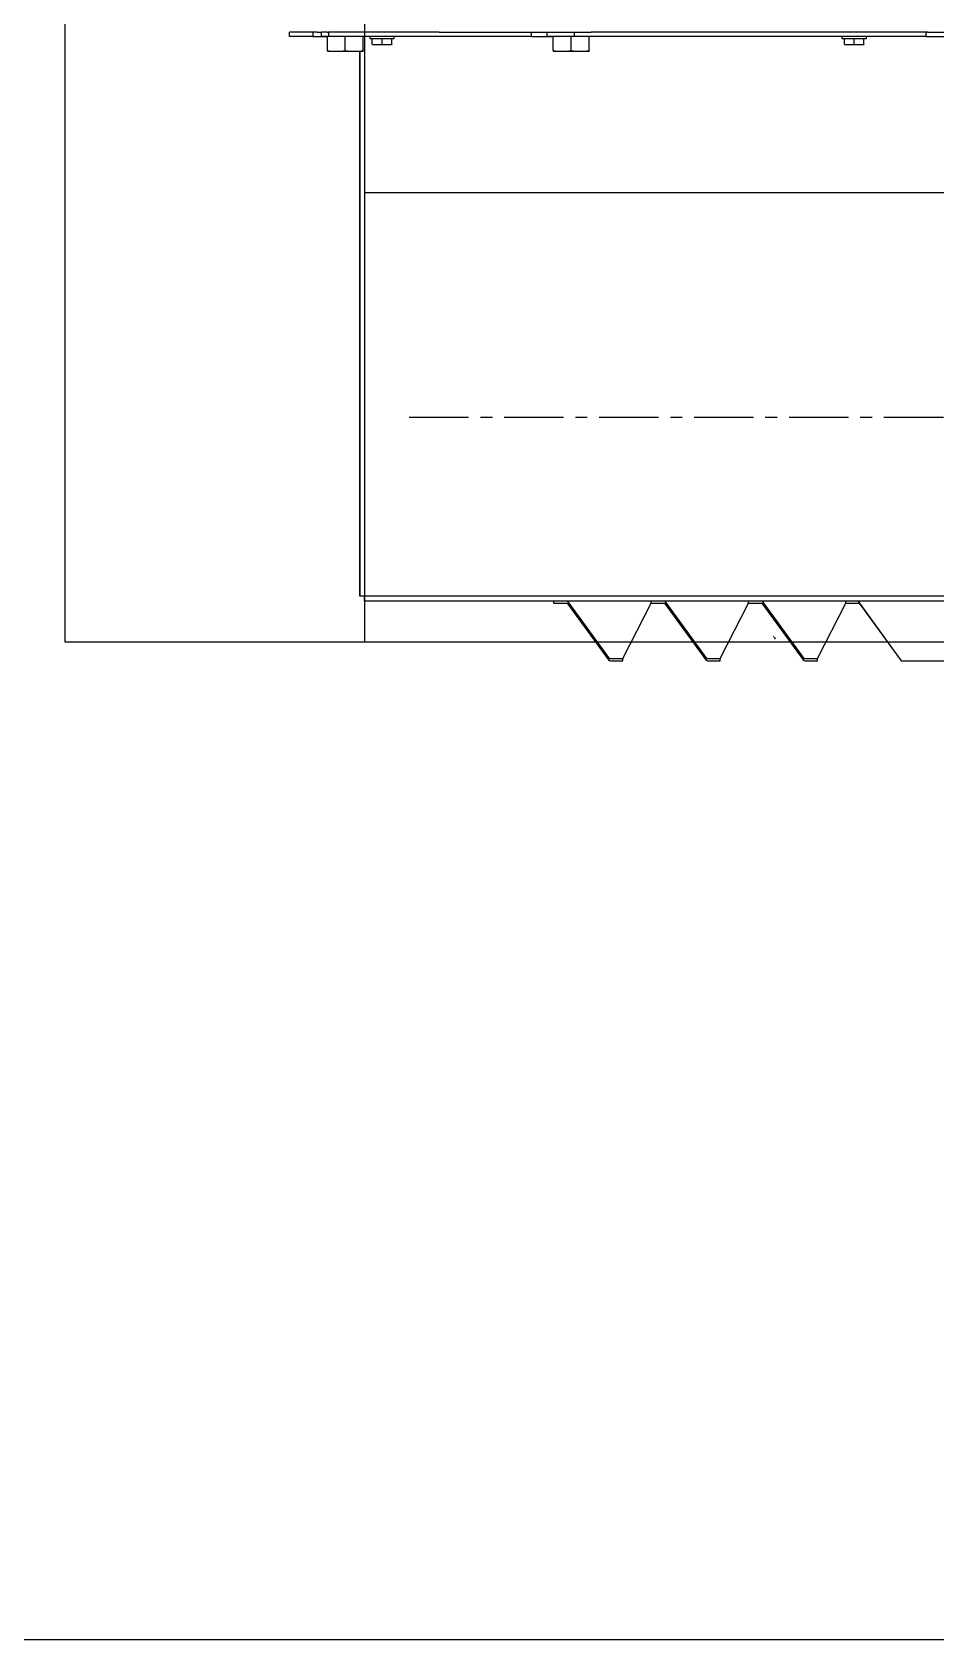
# Model space of a CAD drawing. Header units: millimetres. Extents: x 156850 to 204135, y 56350 to 74150.
# Drawn here: x 168628 to 169232, y 56350 to 57423 of the extents above; entities that cross this region are included whole.
import ezdxf

# ---------------------------------------------------------------- set-up
doc = ezdxf.new("R2010")
doc.units = ezdxf.units.MM
doc.header["$LTSCALE"] = 150
doc.linetypes.add('X-2F-PLAN$0$CENTER', pattern=[2, 1.25, -0.25, 0.25, -0.25])
doc.layers.add('-----33 Equipment', color=5, linetype='Continuous')

# ---------------------------------------------------------------- blocks, each defined once
blk = doc.blocks.new('X-2F-PLAN$0$A$C13F33EB5')
at = {"linetype": 'Continuous'}
blk.add_hatch(color=0, dxfattribs=at).paths.add_polyline_path([(179.6, 914.9), (182.6, 916.6), (180.4, 914)])
at = {"color": 0, "linetype": 'Continuous'}
for p, q in [((582, 1223.5), (582, 1239)), ((582, 1239), (585, 1239)), ((585, 1223.5), (585, 1239)), ((585, 1223.5), (582, 1223.5)), ((582, 1223.5), (582, 1213.7)), ((585, 1220.6), (585, 1223.5)), ((572.7, 1213.7), (572.2, 1213.7)), ((572.2, 1213.6), (572.2, 1213.7)), ((572.2, 1213.6), (572.2, 1189.8)), ((572.7, 1213.7), (582.2, 1213.7)), ((585, 1213), (582, 1213)), ((582, 1077.4), (582, 1213)), ((582.2, 1213), (582.2, 1217.7)), ((582.2, 1217.7), (585, 1217.7)), ((585, 1220.6), (585, 1217.7)), ((585, 1213.8), (585, 1217.7)), ((585, 1213.8), (585, 1213)), ((585, 1139.1), (585, 1213)), ((208.5, 1192), (572.2, 1192)), ((208.5, 86), (208.5, 1192)), ((572.2, 1192), (208.5, 1192)), ((572.7, 1201.7), (582, 1201.7)), ((205.5, 1189), (205.5, 89)), ((205.5, 1189), (208.5, 1189)), ((572.2, 1189.7), (572.2, 1189.8)), ((572.7, 1189.7), (572.2, 1189.7)), ((572.7, 1189.7), (582, 1189.7)), ((577, 1183.7), (576.7, 1183.7)), ((576.7, 1183.6), (576.7, 1183.7)), ((576.7, 1183.6), (576.7, 1170.8)), ((577, 1183.7), (580.6, 1183.7)), ((580.6, 1169.2), (580.6, 1185.2)), ((580.6, 1185.2), (582, 1185.2)), ((576.7, 1170.7), (576.7, 1170.8)), ((577, 1170.7), (576.7, 1170.7)), ((577, 1177.2), (580.6, 1177.2)), ((577, 1170.7), (580.6, 1170.7)), ((582, 1169.2), (580.6, 1169.2)), ((585, 1139), (585, 1139.1)), ((585, 1139), (585, 1122)), ((585, 1122), (585, 1037.5)), ((582, 1077.4), (585, 1077.4)), ((582, 1077.4), (582, 1064.8)), ((204, 1062.5), (204, 1053.5)), ((204, 1062.5), (205.5, 1062.5)), ((572.7, 1062.9), (572.2, 1062.9)), ((572.2, 1062.8), (572.2, 1062.9)), ((572.2, 1062.8), (572.2, 1039)), ((572.7, 1062.9), (582.2, 1062.9)), ((582, 1064.8), (582, 1062.9)), ((582.2, 1048.7), (582.2, 1066.9)), ((582.2, 1066.9), (585, 1066.9)), ((204, 1053.5), (166.1, 1025.9)), ((205.5, 1053.5), (167, 1025.5)), ((572.7, 1050.9), (582.2, 1050.9)), ((582, 813.8), (582, 1048.7)), ((582, 1048.7), (585, 1048.7)), ((572.2, 1038.9), (572.2, 1039)), ((572.7, 1038.9), (572.2, 1038.9)), ((572.7, 1038.9), (582, 1038.9)), ((585, 1033.2), (585, 1037.5)), ((585, 813.8), (585, 1033.2)), ((165.5, 1024.7), (165.5, 1016.5)), ((167, 1025.5), (167, 1016.5)), ((165.5, 1016.5), (167, 1016.5)), ((167, 1016.5), (204, 997.5)), ((204, 988.5), (166.1, 960.9)), ((205.5, 988.5), (167, 960.5)), ((204, 997.5), (204, 988.5)), ((204, 997.5), (205.5, 997.5)), ((165.5, 959.7), (165.5, 951.5)), ((167, 960.5), (167, 951.5)), ((165.5, 951.5), (167, 951.5)), ((167, 951.5), (204, 932.5)), ((204, 923.5), (166.1, 895.9)), ((205.5, 923.5), (167, 895.5)), ((204, 932.5), (204, 923.5)), ((204, 932.5), (205.5, 932.5)), ((165.5, 894.7), (165.5, 886.5)), ((167, 895.5), (167, 886.5)), ((165.5, 886.5), (167, 886.5)), ((167, 886.5), (204, 867.5)), ((580.6, 853.9), (580.6, 869.9)), ((580.6, 869.9), (582, 869.9)), ((205.5, 859.5), (165.5, 830.5)), ((204, 858.5), (166.1, 830.9)), ((204, 867.5), (204, 858.5)), ((204, 867.5), (205.5, 867.5)), ((577, 868.4), (576.7, 868.4)), ((576.7, 868.3), (576.7, 868.4)), ((576.7, 868.3), (576.7, 855.5)), ((577, 868.4), (580.6, 868.4)), ((577, 861.9), (580.6, 861.9)), ((576.7, 855.4), (576.7, 855.5)), ((577, 855.4), (576.7, 855.4)), ((577, 855.4), (580.6, 855.4)), ((582, 853.9), (580.6, 853.9)), ((165.5, 830.5), (165.5, 431.5)), ((582, 813.8), (585, 813.8)), ((582, 813.8), (582, 809)), ((582, 809), (582, 801.8)), ((585, 813), (585, 813.8)), ((585, 813), (585, 800.1))]:
    blk.add_line(p, q, dxfattribs=at)
for centre, radius, start, end in [((608.6, 1207.7), 36.4, 170.5216, 189.4784), ((608.6, 1195.7), 36.4, 170.5216, 189.4784), ((596.4, 1180.4), 19.7, 170.5216, 189.4784), ((596.4, 1173.9), 19.7, 170.5216, 189.4784), ((608.6, 1056.9), 36.4, 170.5216, 189.4784), ((204, 1053.5), 0.002, 306.0274, 0), ((608.6, 1044.9), 36.4, 170.5216, 189.4784), ((167, 1024.7), 1.5, 126.0274, 180), ((204, 988.5), 0.002, 306.0274, 0), ((167, 959.7), 1.5, 126.0274, 180), ((204, 923.5), 0.002, 306.0274, 0), ((167, 894.7), 1.5, 126.0274, 180), ((204, 858.5), 0.002, 306.0274, 0), ((596.4, 865.2), 19.7, 170.5216, 189.4784), ((596.4, 858.7), 19.7, 170.5216, 189.4784), ((167, 829.7), 1.5, 126.0274, 128.1744)]:
    blk.add_arc(centre, radius, start, end, dxfattribs=at)
blk = doc.blocks.new('X-2F-PLAN$0$zw$C47F')
at = {"layer": '-----33 Equipment'}
for p, q in [((6141.1, 2436.3), (159.8, 2436.3)), ((159.8, 2436.3), (159.8, 2206.3)), ((2438, 2236.3), (159.8, 2236.3)), ((159.8, 2236.3), (159.8, 1136.3)), ((459.8, 2236.3), (459.8, 1136.3))]:
    blk.add_line(p, q, dxfattribs=at)
at = {"layer": '-----33 Equipment', "linetype": 'X-2F-PLAN$0$CENTER', "ltscale": 0.211328}
blk.add_line((309.8, 2206.3), (309.8, 1136.3), dxfattribs=at)
at = {"layer": '-----33 Equipment'}
blk.add_lwpolyline([(-506.2, -63.7), (-506.2, 3436.3), (9493.8, 3436.3), (9493.8, -63.7)], close=True, dxfattribs=at)
blk.add_blockref('X-2F-PLAN$0$A$C13F33EB5', (-18.2, 1047.3), dxfattribs=at)

msp = doc.modelspace()

# ---------------------------------------------------------------- block references
at = {"layer": '-----33 Equipment', "rotation": 90.00000000000001}
msp.add_blockref('X-2F-PLAN$0$zw$C47F', (171086.3, 56856.2), dxfattribs=at)

doc.saveas('drawing.dxf')
